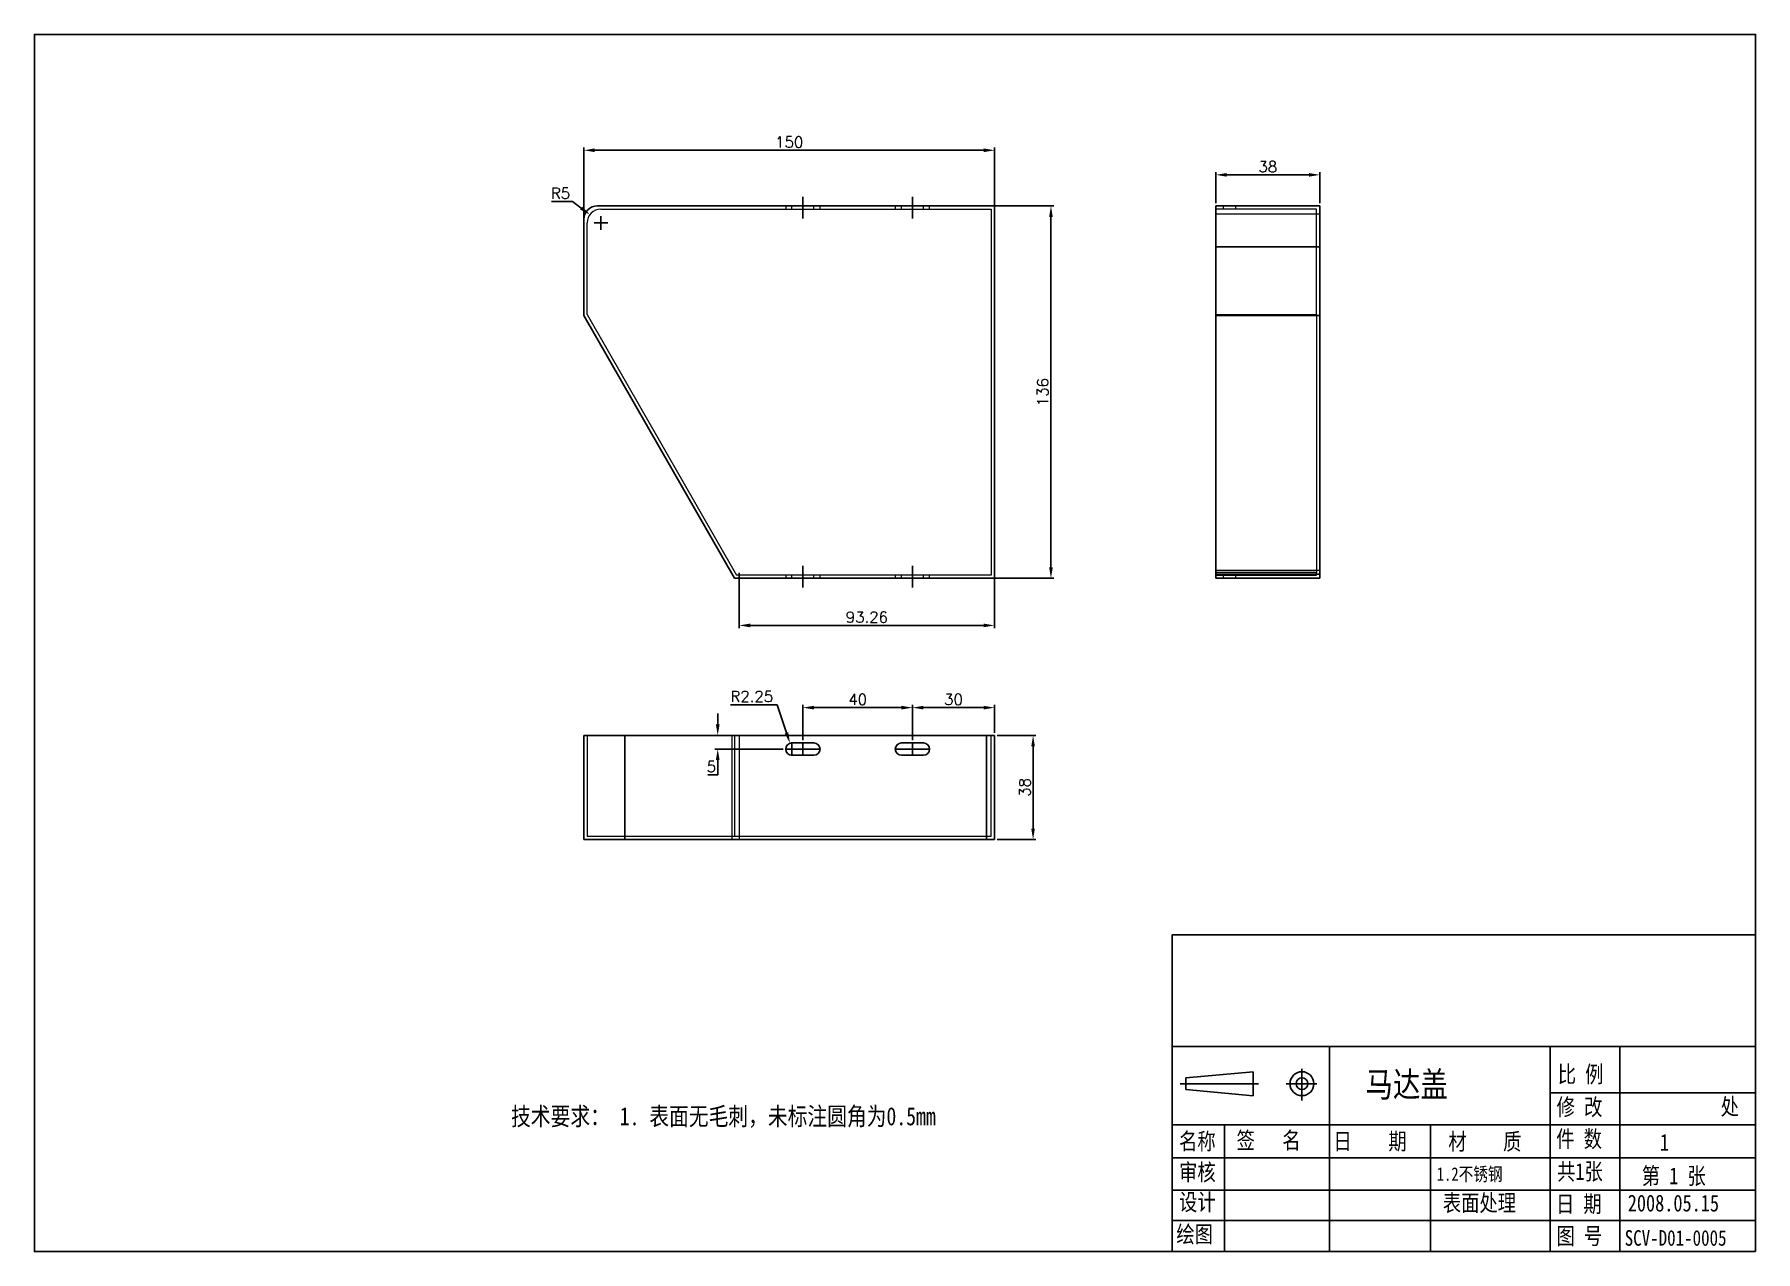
# Model space of a CAD drawing. Header units: millimetres. Extents: x 27612 to 28240, y -52075 to -51630.
import ezdxf
from ezdxf.lldxf.tags import DXFTag

# ---------------------------------------------------------------- set-up
doc = ezdxf.new("R2010")
doc.units = ezdxf.units.MM
doc.linetypes.add('CENTERX2', pattern=[20.32, 12.7, -2.54, 2.54, -2.54])
doc.layers.add('标注', color=5, linetype='Continuous')
doc.styles.get("Standard").update_dxf_attribs({"font": 'txt', "bigfont": 'gbcbig.shx'})
doc.styles.add('宋体', font='', dxfattribs={"width": 0.8})
doc.styles.get('宋体').set_extended_font_data('SimSun')
tags = doc.linetypes.add('CENTER2', pattern=[28.575, 19.05, -3.175, 3.175, -3.175]).pattern_tags.tags
tags[10:11] = [DXFTag(74, 4), DXFTag(75, 0), DXFTag(340, '0'), DXFTag(46, 1.0), DXFTag(50, 0.0), DXFTag(44, 0.0), DXFTag(45, 0.0)]
tags[8:9] = [DXFTag(74, 4), DXFTag(75, 0), DXFTag(340, '0'), DXFTag(46, 1.0), DXFTag(50, 0.0), DXFTag(44, 0.0), DXFTag(45, 0.0)]
tags[6:7] = [DXFTag(74, 4), DXFTag(75, 0), DXFTag(340, '0'), DXFTag(46, 1.0), DXFTag(50, 0.0), DXFTag(44, 0.0), DXFTag(45, 0.0)]
tags[4:5] = [DXFTag(74, 4), DXFTag(75, 0), DXFTag(340, '0'), DXFTag(46, 1.0), DXFTag(50, 0.0), DXFTag(44, 0.0), DXFTag(45, 0.0)]
tags = doc.linetypes.add('HIDDEN', pattern=[9.525, 6.35, -3.175]).pattern_tags.tags
tags[6:7] = [DXFTag(74, 4), DXFTag(75, 0), DXFTag(340, '0'), DXFTag(46, 1.0), DXFTag(50, 0.0), DXFTag(44, 0.0), DXFTag(45, 0.0)]
tags[4:5] = [DXFTag(74, 4), DXFTag(75, 0), DXFTag(340, '0'), DXFTag(46, 1.0), DXFTag(50, 0.0), DXFTag(44, 0.0), DXFTag(45, 0.0)]
doc.dimstyles.new('Copy of 1', dxfattribs={"dimtxt": 15, "dimasz": 10, "dimexe": 8, "dimexo": 8, "dimgap": 6, "dimtad": 1, "dimtoh": 1, "dimtxsty": 'Standard', "dimcen": 2.5, "dimclrd": 5, "dimclre": 5, "dimclrt": 256, "dimadec": 0, "dimazin": 0, "dimtfac": 1, "dimtofl": 0, "dimtmove": 0, "dimatfit": 3, "dimfxl": 1, "dimarcsym": 0})

# ---------------------------------------------------------------- blocks, each defined once
blk = doc.blocks.new('*D1787')
at = {"color": 5, "lineweight": -2, "transparency": 16777216}
for p, q in [((28043.13, -51692.07), (28043.13, -51680.73)), ((28077.13, -51681.73), (28047.13, -51681.73)), ((28081.13, -51692.07), (28081.13, -51680.73))]:
    blk.add_line(p, q, dxfattribs=at)
at = {"color": 5, "transparency": 16777216}
for points in [[(28047.13, -51681.06), (28047.13, -51682.4), (28043.13, -51681.73)], [(28077.13, -51681.06), (28077.13, -51682.4), (28081.13, -51681.73)]]:
    blk.add_solid(points, dxfattribs=at)
at = {"layer": 'DEFPOINTS', "color": 0, "transparency": 16777216}
for p in [(28043.13, -51681.73), (28043.13, -51693.07), (28081.13, -51693.07)]:
    blk.add_point(p, dxfattribs=at)
at = {"transparency": 16777216, "insert": (28062.13, -51676.73), "char_height": 4, "attachment_point": 2}
blk.add_mtext('38', dxfattribs=at)
blk = doc.blocks.new('*D1788')
at = {"color": 5, "lineweight": -2, "transparency": 16777216}
for p, q in [((27812.31, -51707.07), (27812.31, -51671.75)), ((27816.31, -51672.75), (27958.31, -51672.75)), ((27962.31, -51695.07), (27962.31, -51671.75))]:
    blk.add_line(p, q, dxfattribs=at)
at = {"color": 5, "transparency": 16777216}
for points in [[(27816.31, -51672.08), (27816.31, -51673.42), (27812.31, -51672.75)], [(27958.31, -51672.08), (27958.31, -51673.42), (27962.31, -51672.75)]]:
    blk.add_solid(points, dxfattribs=at)
at = {"layer": 'DEFPOINTS', "color": 0, "transparency": 16777216}
for p in [(27962.31, -51672.75), (27962.31, -51696.07), (27812.31, -51708.07)]:
    blk.add_point(p, dxfattribs=at)
at = {"transparency": 16777216, "insert": (27887.31, -51667.75), "char_height": 4, "attachment_point": 2}
blk.add_mtext('150', dxfattribs=at)
blk = doc.blocks.new('*D1789')
at = {"color": 5, "lineweight": -2, "transparency": 16777216}
for p, q in [((27960.31, -51693.07), (27983.91, -51693.07)), ((27982.91, -51697.07), (27982.91, -51825.07)), ((27960.31, -51829.07), (27983.91, -51829.07))]:
    blk.add_line(p, q, dxfattribs=at)
at = {"color": 5, "transparency": 16777216}
for points in [[(27982.24, -51697.07), (27983.57, -51697.07), (27982.91, -51693.07)], [(27982.24, -51825.07), (27983.57, -51825.07), (27982.91, -51829.07)]]:
    blk.add_solid(points, dxfattribs=at)
at = {"layer": 'DEFPOINTS', "color": 0, "transparency": 16777216}
for p in [(27959.31, -51693.07), (27959.31, -51829.07), (27982.91, -51829.07)]:
    blk.add_point(p, dxfattribs=at)
at = {"transparency": 16777216, "insert": (27977.91, -51761.07), "char_height": 4, "attachment_point": 2, "rotation": 90}
blk.add_mtext('136', dxfattribs=at)
blk = doc.blocks.new('*D1790')
at = {"color": 5, "lineweight": -2, "transparency": 16777216}
for p, q in [((27869.05, -51827.07), (27869.05, -51847.26)), ((27962.31, -51827.07), (27962.31, -51847.26)), ((27958.31, -51846.26), (27873.05, -51846.26))]:
    blk.add_line(p, q, dxfattribs=at)
at = {"color": 5, "transparency": 16777216}
for points in [[(27873.05, -51845.6), (27873.05, -51846.93), (27869.05, -51846.26)], [(27958.31, -51845.6), (27958.31, -51846.93), (27962.31, -51846.26)]]:
    blk.add_solid(points, dxfattribs=at)
at = {"layer": 'DEFPOINTS', "color": 0, "transparency": 16777216}
for p in [(27869.05, -51826.07), (27962.31, -51826.07), (27869.05, -51846.26)]:
    blk.add_point(p, dxfattribs=at)
at = {"transparency": 16777216, "insert": (27915.68, -51841.26), "char_height": 4, "attachment_point": 2}
blk.add_mtext('93.26', dxfattribs=at)
blk = doc.blocks.new('*D1791')
at = {"color": 5, "lineweight": -2, "transparency": 16777216}
for p, q in [((27892.31, -51888.19), (27892.31, -51875.29)), ((27896.31, -51876.29), (27928.31, -51876.29)), ((27932.31, -51888.19), (27932.31, -51875.29))]:
    blk.add_line(p, q, dxfattribs=at)
at = {"color": 5, "transparency": 16777216}
for points in [[(27896.31, -51875.63), (27896.31, -51876.96), (27892.31, -51876.29)], [(27928.31, -51875.63), (27928.31, -51876.96), (27932.31, -51876.29)]]:
    blk.add_solid(points, dxfattribs=at)
at = {"layer": 'DEFPOINTS', "color": 0, "transparency": 16777216}
for p in [(27932.31, -51876.29), (27892.31, -51889.19), (27932.31, -51889.19)]:
    blk.add_point(p, dxfattribs=at)
at = {"transparency": 16777216, "insert": (27912.31, -51871.29), "char_height": 4, "attachment_point": 2}
blk.add_mtext('40', dxfattribs=at)
blk = doc.blocks.new('*D1792')
at = {"color": 5, "lineweight": -2, "transparency": 16777216}
for p, q in [((27932.31, -51888.19), (27932.31, -51875.29)), ((27936.31, -51876.29), (27958.31, -51876.29)), ((27962.31, -51885.44), (27962.31, -51875.29))]:
    blk.add_line(p, q, dxfattribs=at)
at = {"color": 5, "transparency": 16777216}
for points in [[(27936.31, -51875.63), (27936.31, -51876.96), (27932.31, -51876.29)], [(27958.31, -51875.63), (27958.31, -51876.96), (27962.31, -51876.29)]]:
    blk.add_solid(points, dxfattribs=at)
at = {"layer": 'DEFPOINTS', "color": 0, "transparency": 16777216}
for p in [(27962.31, -51876.29), (27962.31, -51886.44), (27932.31, -51889.19)]:
    blk.add_point(p, dxfattribs=at)
at = {"transparency": 16777216, "insert": (27947.31, -51871.29), "char_height": 4, "attachment_point": 2}
blk.add_mtext('30', dxfattribs=at)
blk = doc.blocks.new('*D1793')
at = {"color": 5, "lineweight": -2, "transparency": 16777216}
for p, q in [((27861.2, -51882.44), (27861.2, -51878.44)), ((27813.31, -51886.44), (27862.2, -51886.44)), ((27885.06, -51891.44), (27860.2, -51891.44)), ((27861.2, -51895.44), (27861.2, -51900.83)), ((27861.2, -51900.83), (27857.53, -51900.83))]:
    blk.add_line(p, q, dxfattribs=at)
at = {"color": 5, "transparency": 16777216}
for points in [[(27860.53, -51882.44), (27861.87, -51882.44), (27861.2, -51886.44)], [(27860.53, -51895.44), (27861.87, -51895.44), (27861.2, -51891.44)]]:
    blk.add_solid(points, dxfattribs=at)
at = {"layer": 'DEFPOINTS', "color": 0, "transparency": 16777216}
for p in [(27812.31, -51886.44), (27861.2, -51886.44), (27886.06, -51891.44)]:
    blk.add_point(p, dxfattribs=at)
at = {"transparency": 16777216, "insert": (27858.87, -51895.83), "char_height": 4, "attachment_point": 2}
blk.add_mtext('5', dxfattribs=at)
blk = doc.blocks.new('*D1794')
at = {"color": 5, "lineweight": -2, "transparency": 16777216}
for p, q in [((27963.31, -51886.44), (27977.38, -51886.44)), ((27976.38, -51890.44), (27976.38, -51920.44)), ((27963.31, -51924.44), (27977.38, -51924.44))]:
    blk.add_line(p, q, dxfattribs=at)
at = {"color": 5, "transparency": 16777216}
for points in [[(27975.72, -51890.44), (27977.05, -51890.44), (27976.38, -51886.44)], [(27975.72, -51920.44), (27977.05, -51920.44), (27976.38, -51924.44)]]:
    blk.add_solid(points, dxfattribs=at)
at = {"layer": 'DEFPOINTS', "color": 0, "transparency": 16777216}
for p in [(27962.31, -51886.44), (27962.31, -51924.44), (27976.38, -51924.44)]:
    blk.add_point(p, dxfattribs=at)
at = {"transparency": 16777216, "insert": (27971.38, -51905.44), "char_height": 4, "attachment_point": 2, "rotation": 90}
blk.add_mtext('38', dxfattribs=at)
blk = doc.blocks.new('*D1795')
at = {"color": 5, "lineweight": -2, "transparency": 16777216}
for p, q in [((27865.85, -51875.22), (27882.85, -51875.22)), ((27882.85, -51875.22), (27886.32, -51885.52)), ((27885.81, -51891.44), (27890.81, -51891.44)), ((27888.31, -51893.94), (27888.31, -51888.94))]:
    blk.add_line(p, q, dxfattribs=at)
at = {"color": 5, "transparency": 16777216}
blk.add_solid([(27886.95, -51885.31), (27885.69, -51885.73), (27887.6, -51889.31)], dxfattribs=at)
at = {"layer": 'DEFPOINTS', "color": 0, "transparency": 16777216}
for p in [(27887.6, -51889.31), (27888.31, -51891.44)]:
    blk.add_point(p, dxfattribs=at)
at = {"transparency": 16777216, "insert": (27865.85, -51870.22), "char_height": 4, "attachment_point": 1}
blk.add_mtext('R2.25', dxfattribs=at)
blk = doc.blocks.new('*D1796')
at = {"color": 5, "lineweight": -2, "transparency": 16777216}
for p, q in [((27800.46, -51691.45), (27808.13, -51691.45)), ((27808.13, -51691.45), (27811.32, -51693.86)), ((27818.51, -51701.77), (27818.51, -51696.77)), ((27816.01, -51699.27), (27821.01, -51699.27))]:
    blk.add_line(p, q, dxfattribs=at)
at = {"color": 5, "transparency": 16777216}
blk.add_solid([(27811.72, -51693.33), (27810.92, -51694.39), (27814.52, -51696.26)], dxfattribs=at)
at = {"layer": 'DEFPOINTS', "color": 0, "transparency": 16777216}
for p in [(27814.52, -51696.26), (27818.51, -51699.27)]:
    blk.add_point(p, dxfattribs=at)
at = {"transparency": 16777216, "insert": (27803.79, -51688.45), "char_height": 4, "attachment_point": 5}
blk.add_mtext('R5', dxfattribs=at)

msp = doc.modelspace()

# ---------------------------------------------------------------- linework, layer by layer
at = {"color": 1, "linetype": 'CENTER2'}
for p, q in [((27892.313, -51697.646), (27892.313, -51689.735)), ((27932.313, -51697.646), (27932.313, -51689.735)), ((27892.313, -51824.497), (27892.313, -51832.408)), ((27932.313, -51824.497), (27932.313, -51832.408))]:
    msp.add_line(p, q, dxfattribs=at)
at = {"color": 7, "linetype": 'Continuous', "lineweight": 25}
for p, q in [((27812.313, -51733.071), (27812.313, -51698.071)), ((27817.313, -51693.071), (27962.313, -51693.071)), ((27962.313, -51693.071), (27962.313, -51829.071)), ((28081.127, -51693.071), (28043.127, -51693.071)), ((28043.127, -51693.071), (28043.127, -51708.071)), ((28081.127, -51708.071), (28081.127, -51693.071)), ((28043.127, -51708.071), (28081.127, -51708.071)), ((28043.127, -51733.071), (28043.127, -51708.071)), ((28081.127, -51733.071), (28081.127, -51708.071)), ((27812.313, -51733.071), (27867.313, -51829.071)), ((28043.127, -51733.071), (28081.127, -51733.071)), ((28043.127, -51733.071), (28043.127, -51827.563)), ((28081.127, -51733.071), (28081.127, -51827.563)), ((27962.313, -51829.071), (27867.313, -51829.071)), ((28081.127, -51827.563), (28043.127, -51827.563)), ((28043.127, -51827.563), (28043.127, -51829.071)), ((28043.127, -51829.071), (28081.127, -51829.071)), ((28081.127, -51829.071), (28081.127, -51827.563)), ((27812.313, -51886.441), (27812.313, -51924.441)), ((27827.313, -51886.441), (27812.313, -51886.441)), ((27827.313, -51924.441), (27827.313, -51886.441)), ((27827.313, -51886.441), (27959.313, -51886.441)), ((27959.313, -51886.441), (27959.313, -51924.441)), ((27962.313, -51886.441), (27959.313, -51886.441)), ((27962.313, -51924.441), (27962.313, -51886.441)), ((27888.313, -51889.191), (27896.313, -51889.191)), ((27896.313, -51893.691), (27888.313, -51893.691)), ((27928.313, -51889.191), (27936.313, -51889.191)), ((27936.313, -51893.691), (27928.313, -51893.691)), ((27812.313, -51924.441), (27827.313, -51924.441)), ((27827.313, -51924.441), (27959.313, -51924.441)), ((27959.313, -51924.441), (27962.313, -51924.441))]:
    msp.add_line(p, q, dxfattribs=at)
at = {"color": 7, "linetype": 'HIDDEN', "lineweight": 18}
for p, q in [((27818.513, -51694.271), (27961.113, -51694.271)), ((27886.063, -51693.071), (27886.063, -51694.271)), ((27888.313, -51694.271), (27888.313, -51693.071)), ((27896.313, -51694.271), (27896.313, -51693.071)), ((27898.563, -51694.271), (27898.563, -51693.071)), ((27926.063, -51693.071), (27926.063, -51694.271)), ((27928.313, -51694.271), (27928.313, -51693.071)), ((27936.313, -51694.271), (27936.313, -51693.071)), ((27938.563, -51694.271), (27938.563, -51693.071)), ((27961.113, -51694.271), (27961.113, -51827.871)), ((28079.927, -51694.271), (28043.127, -51694.271)), ((28079.927, -51696.071), (28043.127, -51696.071)), ((28081.127, -51696.071), (28043.127, -51696.071)), ((28045.877, -51694.271), (28045.877, -51693.071)), ((28050.377, -51694.271), (28050.377, -51693.071)), ((28079.927, -51708.071), (28079.927, -51694.271)), ((27813.513, -51732.752), (27813.513, -51699.271)), ((28043.127, -51708.071), (28079.927, -51708.071)), ((28079.927, -51732.752), (28079.927, -51708.071)), ((27813.513, -51732.752), (27868.009, -51827.871)), ((28043.127, -51732.752), (28079.927, -51732.752)), ((28079.927, -51732.752), (28079.927, -51826.966)), ((27961.113, -51827.871), (27868.009, -51827.871)), ((27886.063, -51827.871), (27886.063, -51829.071)), ((27888.313, -51829.071), (27888.313, -51827.871)), ((27896.313, -51829.071), (27896.313, -51827.871)), ((27898.563, -51829.071), (27898.563, -51827.871)), ((27926.063, -51827.871), (27926.063, -51829.071)), ((27928.313, -51829.071), (27928.313, -51827.871)), ((27936.313, -51829.071), (27936.313, -51827.871)), ((27938.563, -51829.071), (27938.563, -51827.871)), ((28043.127, -51826.071), (28079.927, -51826.071)), ((28043.127, -51826.071), (28081.127, -51826.071)), ((28079.927, -51826.966), (28043.127, -51826.966)), ((28043.127, -51827.871), (28079.927, -51827.871)), ((28045.877, -51829.071), (28045.877, -51827.871)), ((28050.377, -51829.071), (28050.377, -51827.871)), ((28079.927, -51827.871), (28079.927, -51826.966)), ((27813.513, -51886.441), (27813.513, -51923.241)), ((27827.313, -51923.241), (27827.313, -51886.441)), ((27866.449, -51924.441), (27866.449, -51886.441)), ((27867.49, -51923.241), (27867.49, -51886.441)), ((27869.052, -51886.441), (27869.052, -51923.241)), ((27869.052, -51886.441), (27869.052, -51924.441)), ((27959.313, -51886.441), (27959.313, -51923.241)), ((27959.313, -51924.441), (27959.313, -51886.441)), ((27961.113, -51923.241), (27961.113, -51886.441)), ((27813.513, -51923.241), (27827.313, -51923.241)), ((27827.313, -51923.241), (27959.313, -51923.241)), ((27959.313, -51923.241), (27961.113, -51923.241))]:
    msp.add_line(p, q, dxfattribs=at)
at = {"color": 0}
for p, q in [((28027.125, -51959.27), (28240.263, -51959.27)), ((28027.125, -52074.932), (28027.125, -51959.27)), ((28027.125, -52000.097), (28240.263, -52000.097)), ((28084.672, -52028.647), (28084.672, -52000.097)), ((28165.274, -52074.932), (28165.274, -52000.097)), ((28056.771, -52009.243), (28032.113, -52011.483)), ((28032.113, -52015.76), (28032.113, -52011.483)), ((28056.771, -52009.243), (28056.771, -52018)), ((28074.588, -52008.139), (28074.588, -52019.803)), ((28030.121, -52013.622), (28058.711, -52013.622)), ((28056.771, -52018), (28032.113, -52015.76)), ((28068.807, -52013.622), (28080.061, -52013.622)), ((28165.274, -52016.935), (28240.263, -52016.935)), ((28027.125, -52028.647), (28084.672, -52028.647)), ((28027.125, -52028.647), (28084.672, -52028.647)), ((28027.125, -52028.647), (28240.263, -52028.647)), ((28027.125, -52028.647), (28240.263, -52028.647)), ((28046.307, -52074.932), (28046.307, -52028.647)), ((28084.672, -52074.932), (28084.672, -52028.647)), ((28121.476, -52074.932), (28121.476, -52028.647))]:
    msp.add_line(p, q, dxfattribs=at)
for p, q in [((28190.648, -52074.932), (28190.648, -52000.097)), ((28027.125, -52040.708), (28240.263, -52040.708)), ((28027.125, -52040.708), (28165.274, -52040.708)), ((28165.274, -52040.708), (28240.263, -52040.708)), ((28027.125, -52052.538), (28240.263, -52052.538)), ((28027.125, -52063.617), (28240.263, -52063.617))]:
    msp.add_line(p, q)
msp.add_lwpolyline([(28240.263, -52074.932), (28240.263, -51630.443), (27611.629, -51630.443), (27611.629, -52074.932)], close=True)
for radius in [4.36, 2.138]:
    msp.add_circle((28074.588, -52013.622), radius, dxfattribs=at)
at = {"color": 7, "linetype": 'Continuous', "lineweight": 25}
for centre, radius, start, end in [((27817.313, -51698.071), 5, 90, 180), ((27888.313, -51891.441), 2.25, 90, 270), ((27896.313, -51891.441), 2.25, 270, 90), ((27928.313, -51891.441), 2.25, 90, 270), ((27936.313, -51891.441), 2.25, 270, 90)]:
    msp.add_arc(centre, radius, start, end, dxfattribs=at)
at = {"color": 7, "linetype": 'HIDDEN', "lineweight": 18}
msp.add_arc((27818.513, -51699.271), 5, 90, 180, dxfattribs=at)
at = {"layer": '标注', "linetype": 'CENTERX2'}
for p, q in [((27886.063, -51891.441), (27898.563, -51891.441)), ((27892.313, -51889.191), (27892.313, -51893.691)), ((27926.063, -51891.441), (27938.563, -51891.441)), ((27932.313, -51889.191), (27932.313, -51893.691))]:
    msp.add_line(p, q, dxfattribs=at)

# ---------------------------------------------------------------- texts
at = {"color": 0, "style": '宋体', "width": 0.8}
for s, height, p in [('比 例', 6.1277, (28168.015, -52013.223)), ('马达盖', 9.1916, (28097.786, -52018.464)), ('修 改', 6.1277, (28167.608, -52025.188)), ('技术要求： 1. 表面无毛刺，未标注圆角为0.5mm', 6.61473, (27785.717, -52028.822)), ('名称', 6.1277, (28029.694, -52037.725)), ('签   名', 6.1277, (28050.717, -52037.383)), ('日    期', 6.1277, (28086.113, -52037.725)), ('材    质', 6.1277, (28128.026, -52037.828)), ('件 数', 6.1277, (28167.444, -52036.862)), ('1', 6.128, (28205.311, -52038.129))]:
    msp.add_text(s, height=height, dxfattribs=at).set_placement(p)
at = {"style": '宋体', "width": 0.8}
for s, height, p in [('处', 6.128, (28227.505, -52025.042)), ('审核', 6.1277, (28029.694, -52048.999)), ('1.2不锈钢', 4.9022, (28123.805, -52049.071)), ('共1张', 6.1277, (28167.758, -52048.741)), ('第 1 张', 6.1277, (28198.692, -52050.338)), ('设计', 6.1277, (28029.694, -52059.906)), ('表面处理', 6.1277, (28126.028, -52060.222)), ('日 期', 6.1277, (28167.351, -52060.593)), ('2008.05.15', 6.1277, (28193.574, -52060.292)), ('绘图', 6.1277, (28028.704, -52071.656)), ('图 号', 6.1277, (28167.548, -52072.299))]:
    msp.add_text(s, height=height, dxfattribs=at).set_placement(p)
at = {"lineweight": 15, "style": '宋体', "width": 0.8}
msp.add_text('SCV-D01-0005', height=5.69781, dxfattribs=at).set_placement((28192.454, -52072.796))

# ---------------------------------------------------------------- dimensions: what is measured, and where the dimension line sits
for base, p1, p2, picture, middle in [((27962.313, -51672.751), (27812.313, -51708.071), (27962.313, -51696.071), '*D1788', (27887.313, -51672.751)), ((28043.127, -51681.731), (28081.127, -51693.071), (28043.127, -51693.071), '*D1787', (28062.127, -51681.731)), ((27869.052, -51846.262), (27962.313, -51826.071), (27869.052, -51826.071), '*D1790', (27915.683, -51846.262)), ((27932.313, -51876.292), (27892.313, -51889.191), (27932.313, -51889.191), '*D1791', (27912.313, -51876.292)), ((27962.313, -51876.292), (27932.313, -51889.191), (27962.313, -51886.441), '*D1792', (27947.313, -51876.292))]:
    dim = msp.add_linear_dim(base=base, p1=p1, p2=p2, dimstyle='Copy of 1', override={"dimtxt": 4, "dimasz": 4, "dimexe": 1, "dimexo": 1, "dimgap": 1, "dimdsep": 46})
    dim.commit()
    dim.dimension.update_dxf_attribs({"geometry": picture, "text_midpoint": middle, "dimtype": 160})
dim = msp.add_radius_dim(center=(27818.513, -51699.271), mpoint=(27814.519, -51696.264), dimstyle='Copy of 1', override={"dimtxt": 4, "dimasz": 4, "dimexe": 1, "dimexo": 1, "dimgap": 1, "dimdsep": 46})
dim.commit()
dim.dimension.update_dxf_attribs({"geometry": '*D1796', "text_midpoint": (27803.794, -51688.453)})
for base, p1, p2, picture, middle in [((27982.905, -51829.071), (27959.313, -51693.071), (27959.313, -51829.071), '*D1789', (27982.905, -51761.071)), ((27861.199, -51886.441), (27886.063, -51891.441), (27812.313, -51886.441), '*D1793', (27858.866, -51900.828)), ((27976.382, -51924.441), (27962.313, -51886.441), (27962.313, -51924.441), '*D1794', (27976.382, -51905.441))]:
    dim = msp.add_linear_dim(base=base, p1=p1, p2=p2, angle=90, dimstyle='Copy of 1', override={"dimtxt": 4, "dimasz": 4, "dimexe": 1, "dimexo": 1, "dimgap": 1, "dimdsep": 46})
    dim.commit()
    dim.dimension.update_dxf_attribs({"geometry": picture, "text_midpoint": middle, "dimtype": 160})
dim = msp.add_radius_dim(center=(27888.313, -51891.441), mpoint=(27887.595, -51889.308), dimstyle='Copy of 1', override={"dimtxt": 4, "dimasz": 4, "dimexe": 1, "dimexo": 1, "dimgap": 1, "dimdsep": 46})
dim.commit()
dim.dimension.update_dxf_attribs({"geometry": '*D1795', "text_midpoint": (27873.846, -51875.216), "dimtype": 164})

doc.saveas('drawing.dxf')
